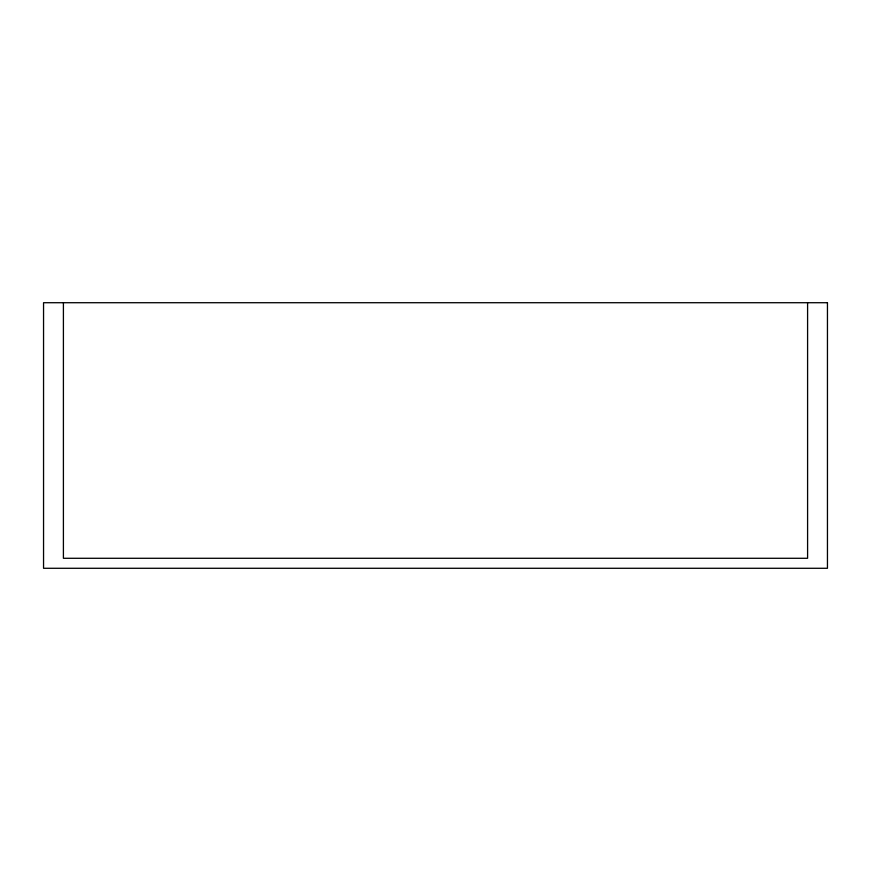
<?xml version="1.0" encoding="UTF-8"?>
<svg xmlns="http://www.w3.org/2000/svg" width="871" height="871" viewBox="0 0 871 871"><rect width="100%" height="100%" fill="white"/><g stroke="black" fill="none" stroke-linecap="round" stroke-linejoin="round"><path stroke-width="1.31" d="M807.591 302.716L807.591 558.289L63.409 558.289L63.409 302.716M827.45 302.716L43.55 302.716L43.55 568.284L827.45 568.284L827.45 302.716"/></g></svg>
